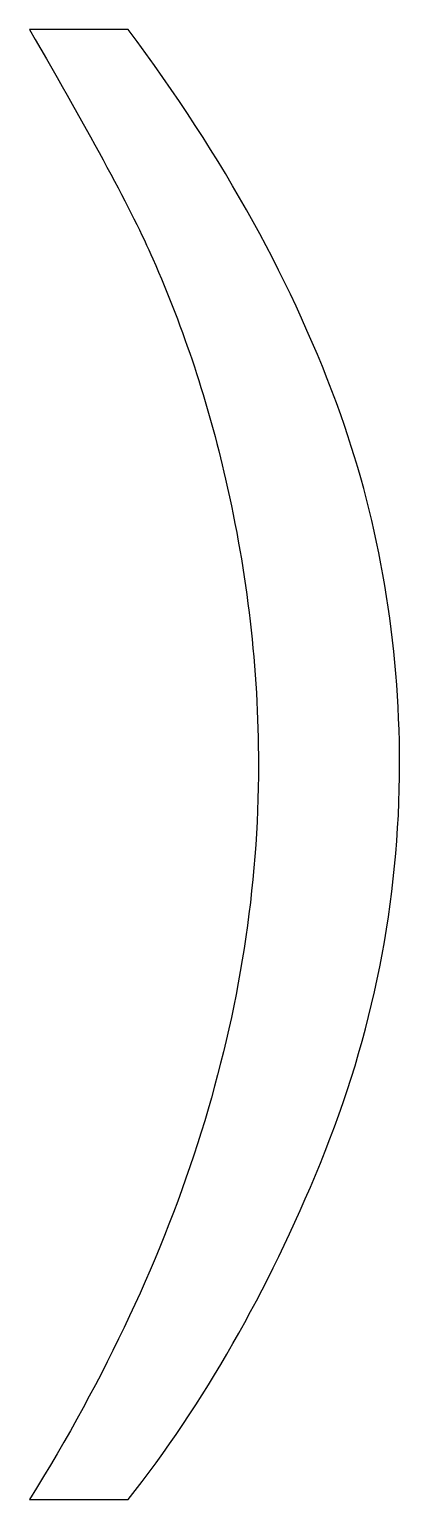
# Model space of a CAD drawing. Header units: millimetres. Extents: x -493 to 473, y -489 to 489.
# Drawn here: x -83.77 to -81.78, y -12.14 to -4.2 of the extents above; entities that cross this region are included whole.
import ezdxf

# ---------------------------------------------------------------- set-up
doc = ezdxf.new("R2010")
doc.units = ezdxf.units.MM
doc.header["$MEASUREMENT"] = 0
doc.layers.add('Layer 1', color=7, linetype='Continuous')

msp = doc.modelspace()

# ---------------------------------------------------------------- linework, layer by layer
at = {"layer": 'Layer 1', "color": 250}
msp.add_open_spline([(-83.2399, -12.1422), (-83.2399, -12.1422), (-83.7733, -12.1422), (-83.7733, -12.1422), (-83.7733, -12.1422), (-82.9493, -10.82), (-82.5372, -9.4964), (-82.5372, -8.1714), (-82.5372, -8.1714), (-82.5372, -7.6535), (-82.5965, -7.1398), (-82.715, -6.6304), (-82.715, -6.6304), (-82.8081, -6.217), (-82.9394, -5.8205), (-83.1073, -5.4395), (-83.1073, -5.4395), (-83.2145, -5.1925), (-83.4375, -4.7791), (-83.7733, -4.2005), (-83.7733, -4.2005), (-83.7733, -4.2005), (-83.2399, -4.2005), (-83.2399, -4.2005), (-83.2399, -4.2005), (-82.7235, -4.892), (-82.3411, -5.5862), (-82.0927, -6.2833), (-82.0927, -6.2833), (-81.8811, -6.883), (-81.7752, -7.511), (-81.7752, -8.1671), (-81.7752, -8.1671), (-81.7752, -8.9108), (-81.9177, -9.6304), (-82.2028, -10.3247), (-82.2028, -10.3247), (-82.4864, -11.019), (-82.8321, -11.6243), (-83.2399, -12.1422)], degree=3, knots=[0, 0, 0, 0, 0.090909, 0.090909, 0.090909, 0.090909, 0.181818, 0.181818, 0.181818, 0.181818, 0.272727, 0.272727, 0.272727, 0.272727, 0.363636, 0.363636, 0.363636, 0.363636, 0.454545, 0.454545, 0.454545, 0.454545, 0.545455, 0.545455, 0.545455, 0.545455, 0.636364, 0.636364, 0.636364, 0.636364, 0.727273, 0.727273, 0.727273, 0.727273, 0.818182, 0.818182, 0.818182, 0.818182, 1, 1, 1, 1], dxfattribs=at)

doc.saveas('drawing.dxf')
